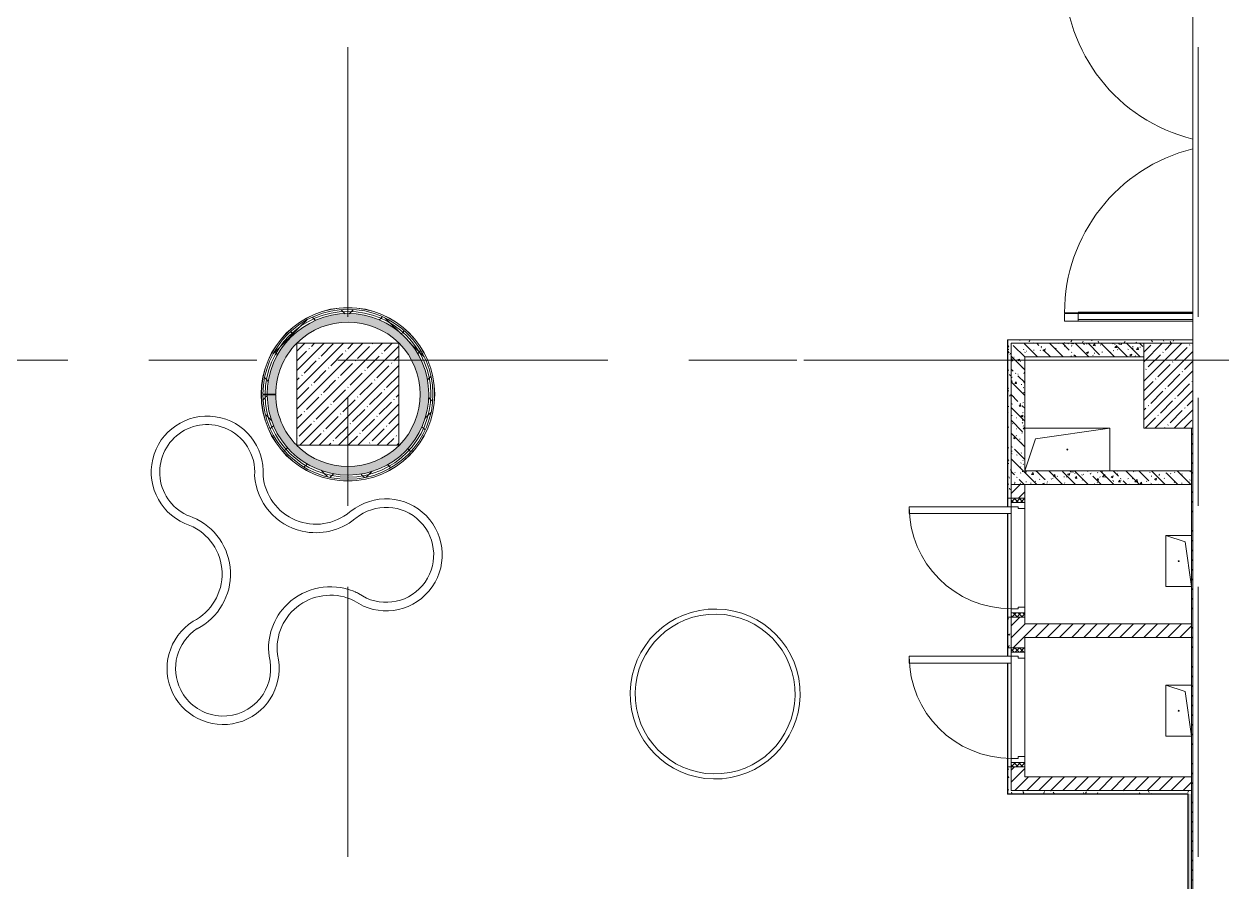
# Model space of a CAD drawing. Header units: millimetres. Extents: x -2911 to 185427, y -8553 to 29000.
# Drawn here: x 31406 to 38490, y 4732 to 9778 of the extents above; entities that cross this region are included whole.
import ezdxf

# ---------------------------------------------------------------- set-up
doc = ezdxf.new("R2010")
doc.units = ezdxf.units.MM
doc.linetypes.add('Осевая', pattern=[3175, 635, -476.25, 1587.5, -476.25])
for name, color, linetype, lineweight in [('A-DETL-GENF', 7, 'Continuous', 9), ('A-DOOR', 7, 'Continuous', 9), ('A-DOOR-1', 7, 'Continuous', 13), ('A-DOOR-FRAM', 7, 'Continuous', 13), ('A-DOOR-FRAM-1', 7, 'Continuous', 9), ('A-GENM', 7, 'Continuous', 9), ('A-WALL', 7, 'Continuous', 9), ('I-WALL', 7, 'Continuous', 9), ('S-COLS', 7, 'Continuous', 9), ('Оси', 7, 'Continuous', 9), ('Оси-2', 7, 'Осевая', 9)]:
    doc.layers.add(name, color=color, linetype=linetype, lineweight=lineweight)
for name, color, linetype, lineweight, true_color in [('A-WALL-1', 7, 'Continuous', 9, 0x3c3c3c), ('A-WALL-FNSH-1', 7, 'Continuous', 9, 0x3c3c3c), ('I-FURN-1', 7, 'Continuous', 9, 0xf0f0f0)]:
    doc.layers.add(name, color=color, linetype=linetype, lineweight=lineweight, true_color=true_color)
pattern_1 = [(135, (0, 0), (-75.43415, -75.43415), [106.68, -17.78, 3.556, -17.78]), (135, (0, 75.39), (-75.43415, -75.43415), []), (50, (0, 0), (127.52922, -11.15758), [13.335, -146.685]), (355, (0, 0), (-24.66966, 133.74002), [10.668, -117.348]), (100.451, (10.63, -0.93), (102.85973, 122.58178), [11.333, -124.663]), (46.184, (0, 35.56), (189.75516, -29.43036), [20.002, -220.027]), (96.636, (15.81, 33.1), (166.1822, 173.1996), [17, -186.995]), (351.184, (0, 35.56), (166.1839, 173.1976), [16.002, -176.022]), (21, (17.78, 26.67), (106.13027, -71.58603), [13.335, -146.685]), (326, (17.78, 26.67), (43.26188, 128.93175), [10.668, -117.348]), (71.451, (26.62, 20.7), (149.39198, 57.34505), [11.333, -124.663]), (37.5, (0, 0), (2.16223, 59.18836), [3.353, -112.573, 3.353, -115.773, -117.792]), (37.5, (0, 0), (2.16223, 59.18836), [-235.052, 3.353, -114.44]), (7.5, (0, 0), (46.77386, 70.12615), [3.353, -64.567, 3.353, -109.906, -44.894]), (7.5, (0, 0), (46.77386, 70.12615), [-181.178, 3.353, -41.542]), (327.5, (-39.65, 0), (94.91367, -4.010093), [3.353, -41.097, 3.353, -135.331, -184.023]), (327.5, (-39.65, 0), (94.91367, -4.010093), [-183.134, 3.353, -180.67]), (317.5, (-57.43, 0), (103.69057, 17.79882), [3.353, -54.432, 3.353, -88.748, -130.683]), (317.5, (-57.43, 0), (103.69057, 17.79882), [-149.885, 3.353, -127.33])]
pattern_2 = [(45, (0, 0), (-35.35534, 35.35534), [])]
pattern_3 = [(45, (0, 0), (-106.066, 106.066), []), (135, (0, 0), (-106.066, -106.066), [])]
pattern_4 = [(0, (0, 0), (121.92, 30.48), [10.058, -81.382, 10.058, -81.382, -487.68]), (0, (0, 0), (121.92, 30.48), [-182.88, 10.058, -172.822, 10.058, -81.382, -213.36]), (0, (0, 0), (121.92, 30.48), [-457.2, 10.058, -50.902, 10.058, -142.342]), (120, (45.72, 15.24), (-87.356454, 90.345817), [10.058, -81.382, 10.058, -81.382, -487.68]), (120, (45.72, 15.24), (-87.356454, 90.345817), [-182.88, 10.058, -172.822, 10.058, -81.382, -213.36]), (120, (45.72, 15.24), (-87.356454, 90.345817), [-457.2, 10.058, -50.902, 10.058, -142.342]), (240, (60.96, 76.2), (-34.563546, -120.825817), [10.058, -81.382, 10.058, -81.382, -487.68]), (240, (60.96, 76.2), (-34.563546, -120.825817), [-182.88, 10.058, -172.822, 10.058, -81.382, -213.36]), (240, (60.96, 76.2), (-34.563546, -120.825817), [-457.2, 10.058, -50.902, 10.058, -142.342])]

# ---------------------------------------------------------------- blocks, each defined once
blk = doc.blocks.new('BSC_Колонна _Прямоугольная - 600х600-V17-План размещения напольных электротехнических лючков и розеток 2 этажа в осях 1-12')
at = {"layer": 'S-COLS'}
h = blk.add_hatch(dxfattribs=at)
h.set_pattern_fill('FP_29', color=256, style=0, pattern_type=2)
h.set_pattern_definition([(45, (-33310, -7600), (-57.02463, 57.02463), []), (45, (-33252.975, -7600), (-57.02463, 57.02463), [100.806, -20.161, 3.353, -16.808])])
h.paths.add_polyline_path([(-300, -300), (300, -300), (300, 300), (-300, 300), (-300, -89.1)])
for p, q in [((300, 300), (-300, 300)), ((-300, 300), (-300, -300)), ((300, -300), (300, 300)), ((-300, -300), (300, -300))]:
    blk.add_line(p, q, dxfattribs=at)
blk = doc.blocks.new('BSC_Колонна _Прямоугольная - 500х500-V38-План размещения напольных электротехнических лючков и розеток 2 этажа в осях 1-12')
at = {"layer": 'S-COLS'}
h = blk.add_hatch(dxfattribs=at)
h.set_pattern_fill('FP_45', color=256, style=0, pattern_type=2)
h.set_pattern_definition([(45, (-38240, -7650), (-57.02463, 57.02463), []), (45, (-38182.975, -7650), (-57.02463, 57.02463), [100.806, -20.161, 3.353, -16.808])])
h.paths.add_polyline_path([(-250, -250), (37.7, -250), (37.7, 250), (-250, 250), (-250, -139.1)])
for p, q in [((37.7, 250), (-250, 250)), ((-250, 250), (-250, -250)), ((-250, -250), (37.7, -250))]:
    blk.add_line(p, q, dxfattribs=at)
blk = doc.blocks.new('110_Дверь_СКБ_1Ст - д-18 700x2100h_Технический шкаф ЭОМ и СС-21511926-План размещения напольных электротехнических лючков и розеток 2 этажа в осях 1-12')
at = {"layer": 'A-DOOR'}
h = blk.add_hatch(dxfattribs=at)
h.set_pattern_fill('FP_53', color=256, style=0, pattern_type=2)
h.set_pattern_definition([(135, (1951.41, 104.685), (-14.14214, -14.14214), []), (225, (1951.41, 104.685), (14.14214, -14.14214), [])])
h.paths.add_polyline_path([(337.5, 40), (337.5, -40), (362.5, -40), (362.5, 40)])
at = {"layer": 'A-DOOR-FRAM-1'}
h = blk.add_hatch(dxfattribs=at)
h.set_pattern_fill('FP_54', color=256, style=0, pattern_type=2)
h.set_pattern_definition([(45, (-171.384, 104.685), (-14.1421, 14.1421), []), (135, (-171.384, 104.685), (-14.1421, -14.1421), [])])
h.paths.add_polyline_path([(-337.5, -40), (-312.5, -40), (-312.5, 40), (-337.5, 40), (-337.5, -13.9)])
at = {"layer": 'A-DOOR'}
blk.add_arc((312.5, 40), 600, 90, 180, dxfattribs=at)
at = {"layer": 'A-DOOR-1'}
for p, q in [((312.5, 640), (272.5, 640)), ((272.5, 640), (272.5, 40)), ((312.5, 40), (312.5, 640)), ((272.5, 40), (312.5, 40))]:
    blk.add_line(p, q, dxfattribs=at)
at = {"layer": 'A-DOOR-FRAM'}
for p, q in [((-312.5, 40), (-337.5, 40)), ((-337.5, 40), (-337.5, -40)), ((-287.5, 40), (-312.5, 40)), ((-312.5, 40), (-312.5, -40)), ((-312.5, -40), (-312.5, 40)), ((-287.5, 0), (-287.5, 40)), ((312.5, 40), (312.5, 0)), ((337.5, 40), (312.5, 40)), ((337.5, -40), (337.5, 40)), ((362.5, 40), (337.5, 40)), ((337.5, 40), (337.5, -40)), ((362.5, -40), (362.5, 40)), ((-337.5, -40), (-312.5, -40)), ((-312.5, -40), (-277.5, -40)), ((-277.5, 0), (-287.5, 0)), ((-277.5, -40), (-277.5, 0)), ((312.5, 0), (302.5, 0)), ((302.5, 0), (302.5, -40)), ((302.5, -40), (337.5, -40)), ((337.5, -40), (362.5, -40))]:
    blk.add_line(p, q, dxfattribs=at)
at = {"layer": 'A-DOOR-FRAM-1'}
for p, q in [((-287.5, 40), (272.5, 40)), ((302.5, -40), (-277.5, -40))]:
    blk.add_line(p, q, dxfattribs=at)
blk = doc.blocks.new('GM_Отверстие прямоугольное _в плите_ - Отверстие-V61-План размещения напольных электротехнических лючков и розеток 2 этажа в осях 1-12')
at = {"layer": 'A-GENM'}
for p, q in [((-250, 125), (250, 125)), ((250, 125), (-250, 125)), ((-187.5, 62.5), (250, 125)), ((250, 125), (250, -125)), ((250, -125), (250, 125)), ((-250, -125), (-187.5, 62.5))]:
    blk.add_line(p, q, dxfattribs=at)
for start, end in [(360, 180), (180, 360)]:
    blk.add_arc((0, 0), 2.5, start, end, dxfattribs=at)
blk = doc.blocks.new('GM_Отверстие прямоугольное _в плите_ - Отверстие-21620300-План размещения напольных электротехнических лючков и розеток 2 этажа в осях 1-12')
at = {"layer": 'A-GENM'}
for p, q in [((-150, -75), (-150, 75)), ((-150, 75), (-150, -75)), ((-112.5, 37.5), (150, 75)), ((150, 75), (150, -75)), ((150, -75), (150, 75)), ((-150, -75), (-112.5, 37.5)), ((150, -75), (-150, -75)), ((-150, -75), (150, -75))]:
    blk.add_line(p, q, dxfattribs=at)
for start, end in [(360, 180), (180, 360)]:
    blk.add_arc((0, 0), 2.5, start, end, dxfattribs=at)
blk = doc.blocks.new('рекреация сидение - рекреация сидение-26958909-План размещения напольных электротехнических лючков и розеток 2 этажа в осях 1-12')
at = {"layer": 'I-FURN-1'}
for p, q in [((560.3, -52.6), (553.5, -52)), ((553.5, -52), (560.3, -52.6)), ((560.8, -2.5), (554, -1.8)), ((554, -1.8), (560.8, -2.5))]:
    blk.add_line(p, q, dxfattribs=at)
for centre, radius, start, end in [((0.7, 671), 329.5, 321.23719, 216.91447), ((0.7, 671), 329.5, 321.23719, 216.91447), ((0.7, 671), 279.5, 33.89658, 217.32381), ((0.7, 671), 279.5, 33.89658, 217.32381), ((0.7, 671), 279.5, 320.52569, 33.76562), ((0.7, 671), 279.5, 320.52569, 33.76562), ((-526.9, 308.3), 361.3, 262.25865, 32.32313), ((-526.9, 308.3), 361.3, 262.25865, 32.32313), ((-526.9, 308.3), 311.3, 261.83484, 31.95273), ((-526.9, 308.3), 311.3, 261.83484, 31.95273), ((526.9, 308.3), 361.3, 149.20689, 222.03419), ((526.9, 308.3), 361.3, 149.20689, 222.03419), ((526.9, 308.3), 311.3, 149.85072, 274.99192), ((526.9, 308.3), 311.3, 149.85072, 274.99192), ((-585.4, -329), 329.5, 87.51083, 339.44799), ((-585.4, -329), 329.5, 87.51083, 339.44799), ((526.9, 308.3), 361.3, 222.13864, 274.23275), ((526.9, 308.3), 361.3, 222.13864, 274.23275), ((-585.4, -329), 279.5, 87.97918, 171.82305), ((-585.4, -329), 279.5, 87.97918, 171.82305), ((583.6, -331.2), 329.5, 200.15032, 93.96127), ((583.6, -331.2), 329.5, 200.15032, 93.96127), ((583.6, -331.2), 279.5, 199.45448, 94.77994), ((583.6, -331.2), 279.5, 199.45448, 94.77994), ((-1.3, -594.8), 363.8, 99.03132, 152.02272), ((-1.3, -594.8), 363.8, 99.03132, 152.02272), ((-1.3, -594.8), 313.8, 28.57246, 151.42754), ((-1.3, -594.8), 313.8, 28.57246, 151.42754), ((-1.3, -594.8), 363.8, 32.77225, 98.92562), ((-1.3, -594.8), 363.8, 32.77225, 98.92562), ((-585.4, -329), 279.5, 172.02296, 279.95539), ((-585.4, -329), 279.5, 172.02296, 279.95539), ((-585.4, -329), 279.5, 292.10373, 340.11053), ((-585.4, -329), 279.5, 292.10373, 340.11053), ((-1.3, -594.8), 363.8, 27.94737, 32.66254), ((-1.3, -594.8), 363.8, 27.94737, 32.66254), ((-585.4, -329), 279.5, 280.07925, 292.08551), ((-585.4, -329), 279.5, 280.07925, 292.08551)]:
    blk.add_arc(centre, radius, start, end, dxfattribs=at)
blk = doc.blocks.new('ПУФ2 - 1_52б-V137-План размещения напольных электротехнических лючков и розеток 2 этажа в осях 1-12')
at = {"layer": 'I-FURN-1'}
for radius, start, end in [(500, 360, 180), (500, 0, 180), (470, 360, 180), (470, 0, 180), (500, 180, 360), (470, 180, 360), (470, 180, 360), (500, 180, 360)]:
    blk.add_arc((0, 0), radius, start, end, dxfattribs=at)
blk = doc.blocks.new('Дверь_Витражная_остекление_ - ДВН_ДАО_Главный вход_1800 в свету 5-32258809-План размещения напольных электротехнических лючков и розеток 2 этажа в осях 1-12')
at = {"layer": 'A-DETL-GENF'}
for p, q in [((-992.5, -1012.5), (-992.5, -258.3)), ((-992.5, -258.3), (-992.5, -1012.5)), ((-982.5, -932.5), (-982.5, -258.3)), ((-947.5, -1012.5), (-947.5, -258.3)), ((-947.5, -1012.5), (-947.5, -258.3)), ((-938.5, -932.5), (-938.5, -258.3)), ((988.5, -932.5), (988.5, -258.3)), ((997.5, -1012.5), (997.5, -258.3)), ((997.5, -258.3), (997.5, -1012.5)), ((1032.5, -932.5), (1032.5, -258.3)), ((1042.5, -1012.5), (1042.5, -258.3)), ((1042.5, -1012.5), (1042.5, -258.3)), ((-992.5, -932.5), (-947.5, -932.5)), ((1042.5, -932.5), (997.5, -932.5)), ((-992.5, -1012.5), (-947.5, -1012.5)), ((-992.5, -1012.5), (-947.5, -1012.5)), ((1042.5, -1012.5), (997.5, -1012.5)), ((997.5, -1012.5), (1042.5, -1012.5))]:
    blk.add_line(p, q, dxfattribs=at)
at = {"layer": 'A-DOOR'}
for p, q in [((-992.5, -1012.5), (-992.5, -258.3)), ((992.5, -1012.5), (992.5, -258.3))]:
    blk.add_line(p, q, dxfattribs=at)
for centre, start, end in [((-992.5, -20), 270, 346.09144), ((992.5, -20), 193.90856, 270)]:
    blk.add_arc(centre, 992.5, start, end, dxfattribs=at)
blk = doc.blocks.new('DET_L_Линия разрыва - М100-30654710-План размещения напольных электротехнических лючков и розеток 2 этажа в осях 1-12')
at = {"layer": 'A-DETL-GENF'}
blk.add_line((11739.9, 0), (0, 0), dxfattribs=at)

msp = doc.modelspace()

# ---------------------------------------------------------------- hatches: boundary and pattern name
at = {"layer": 'I-WALL'}
for points in [[(32800.7, 7600), (32807, 7679.7), (32825.7, 7757.4), (32856.2, 7831.2), (32898, 7899.3), (32954.4, 7963.9), (33010.7, 8012), (33078.8, 8053.8), (33152.6, 8084.3), (33230.3, 8103), (33310, 8109.3), (33389.7, 8103), (33467.4, 8084.3), (33541.2, 8053.8), (33609.3, 8012), (33670.1, 7960.1), (33722, 7899.3), (33763.8, 7831.2), (33794.3, 7757.4), (33813, 7679.7), (33814, 7679.8), (33795.3, 7757.7), (33764.6, 7831.7), (33722.8, 7899.9), (33670.8, 7960.8), (33609.9, 8012.8), (33541.7, 8054.6), (33467.7, 8085.3), (33389.8, 8104), (33310, 8110.3), (33230.2, 8104), (33152.3, 8085.3), (33078.3, 8054.6), (33010.1, 8012.8), (32949.2, 7960.8), (32897.2, 7899.9), (32855.4, 7831.7), (32824.7, 7757.7), (32806, 7679.8), (32799.7, 7600)], [(33332.2, 7125.5), (33407.9, 7135.2), (33481.1, 7156.9), (33549.8, 7190), (33617.4, 7238.5), (33667.2, 7286.9), (33712.7, 7348.2), (33747.9, 7415.9), (33771.7, 7488.5), (33783.6, 7563.9), (33783.3, 7640.2), (33770.7, 7715.5), (33746.3, 7787.8), (33710.6, 7855.3), (33664.5, 7916.2), (33609.3, 7968.9), (33546.3, 8012), (33477.3, 8044.6), (33403.9, 8065.6), (33328.1, 8074.7), (33251.8, 8071.4), (33177, 8056), (33105.7, 8028.8), (33039.7, 7990.6), (32980.6, 7942.2), (32930, 7885), (32889.3, 7820.5), (32859.4, 7750.2), (32841.1, 7676.1), (32835, 7600), (32885, 7600), (32891.1, 7671.7), (32909.2, 7741.4), (32938.8, 7807), (32979.1, 7866.7), (33028.8, 7918.7), (33086.7, 7961.6), (33150.9, 7994.1), (33219.7, 8015.3), (33291.1, 8024.6), (33363, 8021.7), (33433.4, 8006.7), (33500.3, 7980), (33561.7, 7942.5), (33617.4, 7893.2), (33661.3, 7839.2), (33698, 7772.5), (33720.9, 7708.7), (33733.3, 7637.8), (33733.6, 7565.8), (33721.8, 7494.8), (33698.1, 7426.8), (33663.3, 7363.8), (33617.4, 7306.7), (33564.6, 7259.7), (33503.5, 7221.6), (33436.9, 7194.4), (33366.6, 7178.8), (33294.7, 7175.3), (33223.3, 7183.9), (33154.3, 7204.6), (33089.8, 7236.5), (33031.6, 7278.9), (32981.4, 7330.5), (32940.6, 7389.8), (32910.4, 7455.2), (32891.7, 7524.7), (32885, 7596.4), (32835, 7595.9), (32841.8, 7519.9), (32860.7, 7445.9), (32891.2, 7375.9), (32932.5, 7311.7), (32983.5, 7255), (33043, 7207.1), (33109.4, 7169.4), (33181, 7142.9), (33255.9, 7128.1), (33285.9, 7127.1)], [(33310, 7089.7), (33389.8, 7096), (33467.7, 7114.7), (33541.7, 7145.4), (33609.9, 7187.2), (33670.8, 7239.2), (33722.8, 7300.1), (33764.6, 7368.3), (33795.3, 7442.3), (33814, 7520.2), (33813, 7520.3), (33794.3, 7442.6), (33763.8, 7368.8), (33722, 7300.7), (33670.1, 7239.9), (33609.3, 7188), (33541.2, 7146.2), (33467.4, 7115.7), (33389.7, 7097), (33310, 7090.7), (33230.3, 7097), (33152.6, 7115.7), (33078.8, 7146.2), (33010.7, 7188), (32949.9, 7239.9), (32898, 7300.7), (32856.2, 7368.8), (32825.7, 7442.6), (32807, 7520.3), (32808.2, 7510.9), (32824.7, 7442.3), (32855.4, 7368.3), (32897.2, 7300.1), (32954.4, 7234.8), (33010.1, 7187.2), (33078.3, 7145.4), (33152.3, 7114.7), (33230.2, 7096), (33285.9, 7091.6)]]:
    msp.add_hatch(color=256, dxfattribs=at).paths.add_polyline_path(points)
h = msp.add_hatch(dxfattribs=at)
h.set_pattern_fill('FP_88', color=256, style=0, pattern_type=2)
h.set_pattern_definition(pattern_3)
h.paths.add_polyline_path([(33313.2, 7100), (33391.3, 7106.7), (33467.4, 7125.4), (33539.6, 7155.8), (33606.1, 7197.1), (33665.4, 7248.3), (33716, 7308.2), (33756.6, 7375.2), (33786.3, 7447.7), (33804.2, 7524), (33810, 7602.1), (33803.5, 7680.2), (33784.9, 7756.3), (33754.7, 7828.6), (33713.5, 7895.3), (33662.4, 7954.7), (33602.7, 8005.4), (33535.8, 8046.1), (33463.3, 8075.9), (33387.1, 8094), (33308.9, 8100), (33230.8, 8093.7), (33154.7, 8075.3), (33082.3, 8045.2), (33015.6, 8004.1), (32954.4, 7951.2), (32905.2, 7893.5), (32864.4, 7826.7), (32834.4, 7754.3), (32816.1, 7678.1), (32810, 7600), (32822.5, 7600), (32828.8, 7678.1), (32847.5, 7754.2), (32878.2, 7826.3), (32920, 7892.5), (32971.9, 7951.2), (33032.5, 8000.8), (33100.3, 8040.1), (33173.5, 8068), (33250.3, 8083.8), (33328.6, 8087.1), (33406.4, 8077.9), (33481.7, 8056.3), (33552.5, 8022.9), (33617.4, 7978.4), (33673.8, 7924.5), (33721.1, 7862), (33757.8, 7792.8), (33782.9, 7718.5), (33795.8, 7641.3), (33796.1, 7562.9), (33783.9, 7485.5), (33759.4, 7411.1), (33723.3, 7341.5), (33676.6, 7278.7), (33617.4, 7222), (33556.2, 7179.2), (33485.6, 7145.2), (33410.5, 7123), (33332.7, 7113), (33254.4, 7115.7), (33177.6, 7130.8), (33104.1, 7158.1), (33036, 7196.8), (32974.9, 7245.9), (32922.5, 7304.1), (32880.1, 7370), (32848.9, 7441.9), (32829.5, 7517.8), (32822.5, 7595.8), (32810, 7595.7), (32818.5, 7510.9), (32835.7, 7441.6), (32866.3, 7369.5), (32907.8, 7303), (32959.1, 7243.8), (33019.1, 7193.4), (33086.2, 7152.9), (33158.8, 7123.4), (33235.1, 7105.6), (33285.9, 7102)])
h = msp.add_hatch(dxfattribs=at)
h.set_pattern_fill('FP_88', color=256, style=0, pattern_type=2)
h.set_pattern_definition(pattern_3)
h.paths.add_polyline_path([(33332.7, 7113), (33410.5, 7123), (33485.6, 7145.2), (33556.2, 7179.2), (33620.4, 7224.1), (33676.6, 7278.7), (33723.3, 7341.5), (33759.4, 7411.1), (33783.9, 7485.5), (33796.1, 7562.9), (33795.8, 7641.3), (33782.9, 7718.5), (33757.8, 7792.8), (33721.1, 7862), (33673.8, 7924.5), (33617.2, 7978.6), (33552.5, 8022.9), (33481.7, 8056.3), (33406.4, 8077.9), (33328.6, 8087.1), (33250.3, 8083.8), (33173.5, 8068), (33100.3, 8040.1), (33032.5, 8000.8), (32971.9, 7951.2), (32920, 7892.5), (32878.2, 7826.3), (32847.5, 7754.2), (32828.8, 7678.1), (32822.5, 7600), (32835, 7600), (32841.1, 7676.1), (32859.4, 7750.2), (32889.3, 7820.5), (32930, 7885), (32980.6, 7942.2), (33039.7, 7990.6), (33105.7, 8028.8), (33177, 8056), (33251.8, 8071.4), (33328.1, 8074.7), (33403.9, 8065.6), (33477.3, 8044.6), (33546.3, 8012), (33609.3, 7968.9), (33664.5, 7916.2), (33710.6, 7855.3), (33746.3, 7787.8), (33770.7, 7715.5), (33783.3, 7640.2), (33783.6, 7563.9), (33771.7, 7488.5), (33747.9, 7415.9), (33712.7, 7348.2), (33667.2, 7286.9), (33612.4, 7233.7), (33549.8, 7190), (33481.1, 7156.9), (33407.9, 7135.2), (33332.2, 7125.5), (33255.9, 7128.1), (33181, 7142.9), (33109.4, 7169.4), (33043, 7207.1), (32983.5, 7255), (32932.5, 7311.7), (32891.2, 7375.9), (32860.7, 7445.9), (32841.8, 7519.9), (32835, 7595.9), (32822.5, 7595.8), (32831.2, 7510.9), (32848.9, 7441.9), (32880.1, 7370), (32922.5, 7304.1), (32974.9, 7245.9), (33036, 7196.8), (33104.1, 7158.1), (33177.6, 7130.8), (33254.4, 7115.7), (33285.9, 7114.6)])
h = msp.add_hatch(dxfattribs=at)
h.set_pattern_fill('FP_87', color=256, style=0, pattern_type=2)
h.set_pattern_definition(pattern_4)
h.paths.add_polyline_path([(38277.7, 7900), (38277.7, 7920), (37190, 7920), (37190, 7900), (38010.7, 7900)])
h = msp.add_hatch(dxfattribs=at)
h.set_pattern_fill('FP_87', color=256, style=0, pattern_type=2)
h.set_pattern_definition(pattern_4)
h.paths.add_polyline_path([(37210, 5250), (37210, 5409), (37190, 5409), (37190, 5250)])
h.paths.add_polyline_path([(37190, 6109), (37210, 6109), (37210, 6289), (37190, 6289)])
h.paths.add_polyline_path([(37210, 6989), (37210, 7900), (37190, 7900), (37190, 6989)])
h = msp.add_hatch(dxfattribs=at)
h.set_pattern_fill('FP_40', color=256, style=0, pattern_type=2)
h.set_pattern_definition(pattern_1)
h.paths.add_polyline_path([(37290, 7150), (37290, 7900), (37210, 7900), (37210, 7150), (37263.9, 7150)])
h = msp.add_hatch(dxfattribs=at)
h.set_pattern_fill('FP_40', color=256, style=0, pattern_type=2)
h.set_pattern_definition(pattern_1)
h.paths.add_polyline_path([(37926.9, 7820), (37990, 7820), (37990, 7900), (37290, 7900), (37290, 7820)])
h = msp.add_hatch(dxfattribs=at)
h.set_pattern_fill('FP_15', color=256, style=0, pattern_type=2)
h.set_pattern_definition([(45, (0, 0), (-57.02463, 57.02463), []), (45, (57.025, 0), (-57.02463, 57.02463), [100.806, -20.161, 3.353, -16.808])])
h.paths.add_polyline_path([(38277.7, 400), (38277.7, 7400), (38270, 7400), (38270, 400)])
h = msp.add_hatch(dxfattribs=at)
h.set_pattern_fill('FP_40', color=256, style=0, pattern_type=2)
h.set_pattern_definition(pattern_1)
h.paths.add_polyline_path([(37263.9, 7070), (38270, 7070), (38270, 7150), (37210, 7150), (37210, 7070)])
h = msp.add_hatch(dxfattribs=at)
h.set_pattern_fill('FP_39', color=256, style=0, pattern_type=2)
h.set_pattern_definition(pattern_2)
h.paths.add_polyline_path([(37263.9, 5270), (37290, 5270), (37290, 5409), (37210, 5409), (37210, 5270)])
h.paths.add_polyline_path([(37210, 6109), (37290, 6109), (37290, 6289), (37210, 6289)])
h.paths.add_polyline_path([(37290, 6989), (37290, 7070), (37210, 7070), (37210, 6989), (37263.9, 6989)])
h = msp.add_hatch(dxfattribs=at)
h.set_pattern_fill('FP_39', color=256, style=0, pattern_type=2)
h.set_pattern_definition(pattern_2)
h.paths.add_polyline_path([(38270, 6170), (38270, 6250), (37290, 6250), (37290, 6170)])
h = msp.add_hatch(dxfattribs=at)
h.set_pattern_fill('FP_39', color=256, style=0, pattern_type=2)
h.set_pattern_definition(pattern_2)
h.paths.add_polyline_path([(38270, 5270), (38270, 5350), (37290, 5350), (37290, 5270)])
h = msp.add_hatch(dxfattribs=at)
h.set_pattern_fill('FP_87', color=256, style=0, pattern_type=2)
h.set_pattern_definition(pattern_4)
h.paths.add_polyline_path([(38250, 5250), (38270, 5250), (38270, 5270), (37210, 5270), (37210, 5250), (38249, 5250)])
h = msp.add_hatch(dxfattribs=at)
h.set_pattern_fill('FP_87', color=256, style=0, pattern_type=2)
h.set_pattern_definition(pattern_4)
h.paths.add_polyline_path([(38250, 400), (38270, 400), (38270, 5250), (38250, 5250), (38250, 420)])

# ---------------------------------------------------------------- linework, layer by layer
at = {"layer": 'A-WALL'}
for p, q in [((37210, 6289), (37210, 6109)), ((37210, 5409), (37210, 5270)), ((38270, 400), (38270, 5350))]:
    msp.add_line(p, q, dxfattribs=at)
for radius in [487.5, 475]:
    msp.add_arc((33310, 7600), radius, 180.49142, 180, dxfattribs=at)
at = {"layer": 'A-WALL-1'}
for p, q in [((38277.7, 7920), (37190, 7920)), ((37190, 7920), (37190, 6989)), ((37990, 7900), (37210, 7900)), ((37210, 7900), (37210, 6989)), ((37290, 7820), (37990, 7820)), ((37290, 7150), (37290, 7820)), ((32810, 7600), (32885, 7600)), ((32885, 7596.4), (32810, 7595.7)), ((38270, 7400), (38270, 5350)), ((38270, 7150), (37290, 7150)), ((37210, 7070), (38270, 7070)), ((37290, 6989), (37290, 7070)), ((37190, 6989), (37210, 6989)), ((37190, 6289), (37190, 6109)), ((37210, 6289), (37190, 6289)), ((37290, 6250), (37290, 6289)), ((38270, 6250), (37290, 6250)), ((37290, 6109), (37290, 6170)), ((37290, 6170), (38270, 6170)), ((37190, 6109), (37210, 6109)), ((37190, 5409), (37190, 5250)), ((37210, 5409), (37190, 5409)), ((37290, 5350), (37290, 5409)), ((38270, 5350), (37290, 5350)), ((37210, 5270), (38270, 5270)), ((38249, 5250), (38250, 5250))]:
    msp.add_line(p, q, dxfattribs=at)
for radius, start, end in [(500, 180.49142, 180), (425, 225.09821, 134.91226), (425, 135.09756, 180), (425, 180.49142, 224.89535)]:
    msp.add_arc((33310, 7600), radius, start, end, dxfattribs=at)
at = {"layer": 'A-WALL-FNSH-1'}
for p, q in [((37189, 7921), (37189, 6989)), ((38277.7, 7921), (37189, 7921)), ((37189, 6989), (37190, 6989)), ((37190, 6289), (37189, 6289)), ((37189, 6289), (37189, 6109)), ((37189, 6109), (37190, 6109)), ((37190, 5409), (37189, 5409)), ((37189, 5409), (37189, 5249)), ((37189, 5249), (38249, 5249)), ((38249, 5250), (37190, 5250)), ((38249, 5249), (38249, 421)), ((38250, 421), (38250, 5250))]:
    msp.add_line(p, q, dxfattribs=at)
for radius, start, end in [(510.3, 0, 180), (509.3, 0, 180), (510.3, 180, 360), (509.3, 180, 0)]:
    msp.add_arc((33310, 7600), radius, start, end, dxfattribs=at)
at = {"layer": 'I-WALL'}
for p, q in [((37189, 6939), (37189, 6989)), ((37190, 6939), (37190, 6989)), ((37189, 6289), (37189, 6899)), ((37190, 6289), (37190, 6899)), ((37189, 6059), (37189, 6109)), ((37190, 6059), (37190, 6109)), ((37189, 5409), (37189, 6019)), ((37190, 5409), (37190, 6019))]:
    msp.add_line(p, q, dxfattribs=at)
at = {"layer": 'Оси'}
msp.add_line((35990, 7800), (38490, 7800), dxfattribs=at)
at = {"layer": 'Оси-2'}
for p, q in [((33310, 593.7), (33310, 24898.1)), ((38310, 593.7), (38310, 21277.7)), ((389, 7800), (35990, 7800))]:
    msp.add_line(p, q, dxfattribs=at)

# ---------------------------------------------------------------- block references
at = {"layer": 'A-DETL-GENF', "rotation": 90.00000000000031}
msp.add_blockref('DET_L_Линия разрыва - М100-30654710-План размещения напольных электротехнических лючков и розеток 2 этажа в осях 1-12', (38277.7, -280), dxfattribs=at)
at = {"layer": 'A-DOOR'}
for name, p, rotation in [('Дверь_Витражная_остекление_ - ДВН_ДАО_Главный вход_1800 в свету 5-32258809-План размещения напольных электротехнических лючков и розеток 2 этажа в осях 1-12', (38536, 9072.5), 269.9999999999999), ('110_Дверь_СКБ_1Ст - д-18 700x2100h_Технический шкаф ЭОМ и СС-21511926-План размещения напольных электротехнических лючков и розеток 2 этажа в осях 1-12', (37250, 6626.5), 89.99999999999991), ('110_Дверь_СКБ_1Ст - д-18 700x2100h_Технический шкаф ЭОМ и СС-21511926-План размещения напольных электротехнических лючков и розеток 2 этажа в осях 1-12', (37250, 5746.5), 89.99999999999991)]:
    msp.add_blockref(name, p, dxfattribs=dict(at, rotation=rotation))
at = {"layer": 'A-GENM'}
msp.add_blockref('GM_Отверстие прямоугольное _в плите_ - Отверстие-V61-План размещения напольных электротехнических лючков и розеток 2 этажа в осях 1-12', (37540, 7275), dxfattribs=at)
at = {"layer": 'A-GENM', "rotation": 270.0000000000002}
for p in [(38195, 6619.1), (38195, 5739.1)]:
    msp.add_blockref('GM_Отверстие прямоугольное _в плите_ - Отверстие-21620300-План размещения напольных электротехнических лючков и розеток 2 этажа в осях 1-12', p, dxfattribs=at)
at = {"layer": 'I-FURN-1'}
for name, p, rotation in [('рекреация сидение - рекреация сидение-26958909-План размещения напольных электротехнических лючков и розеток 2 этажа в осях 1-12', (32866.7, 6592.5), 34.99999999999948), ('ПУФ2 - 1_52б-V137-План размещения напольных электротехнических лючков и розеток 2 этажа в осях 1-12', (35469, 5837.4), 184.6613193387894)]:
    msp.add_blockref(name, p, dxfattribs=dict(at, rotation=rotation))
at = {"layer": 'S-COLS'}
for name, p in [('BSC_Колонна _Прямоугольная - 600х600-V17-План размещения напольных электротехнических лючков и розеток 2 этажа в осях 1-12', (33310, 7600)), ('BSC_Колонна _Прямоугольная - 500х500-V38-План размещения напольных электротехнических лючков и розеток 2 этажа в осях 1-12', (38240, 7650))]:
    msp.add_blockref(name, p, dxfattribs=at)

doc.saveas('drawing.dxf')
